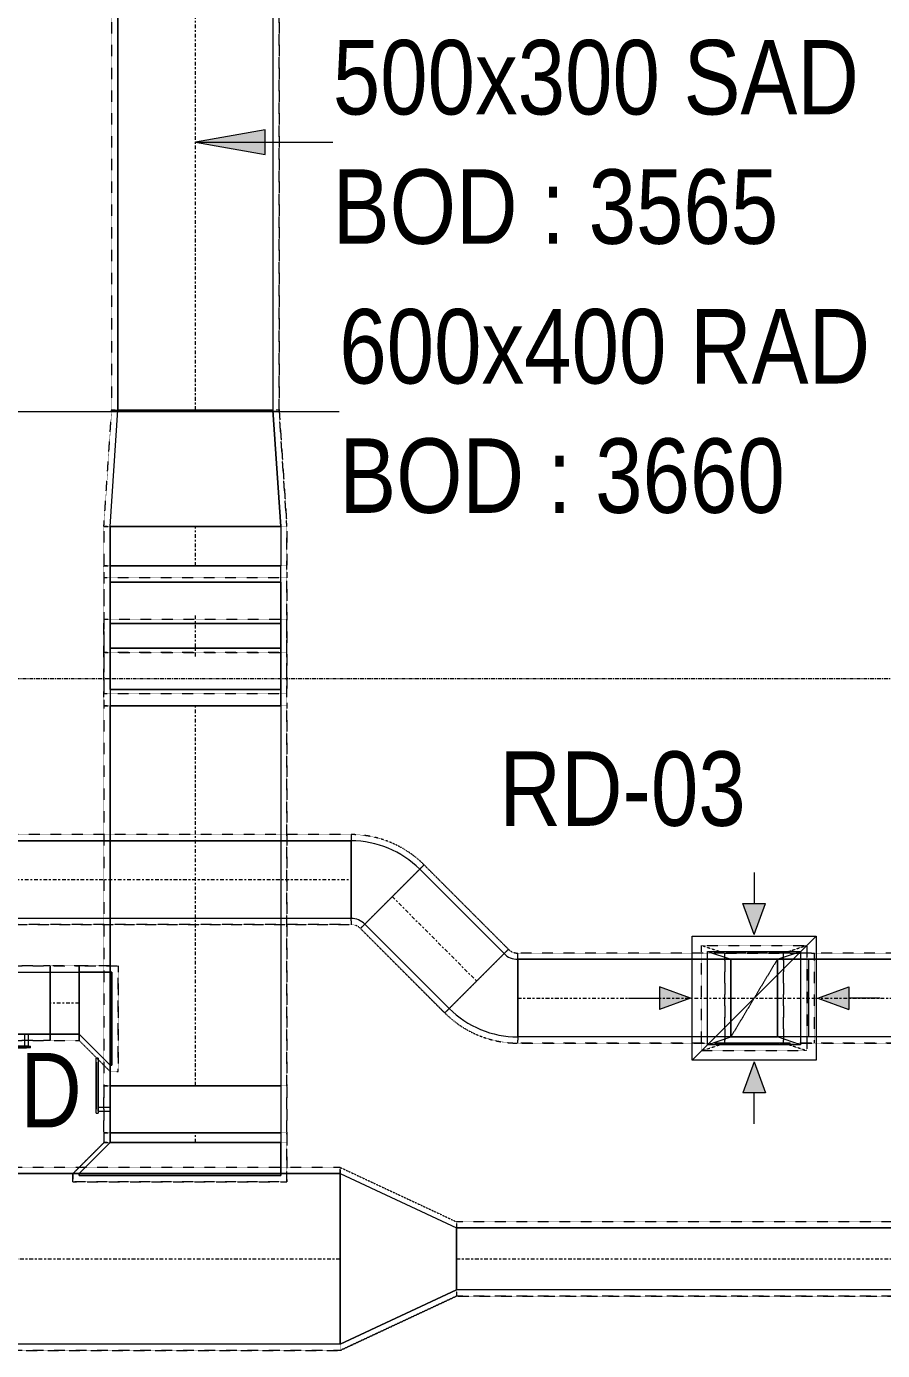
# Model space of a CAD drawing. Header units: inches. Extents: x -83664 to 20107, y -47222 to 19398.
# Drawn here: x 3527 to 6288, y -11928 to -7663 of the extents above; entities that cross this region are included whole.
import ezdxf

# ---------------------------------------------------------------- set-up
doc = ezdxf.new("R2010")
doc.units = ezdxf.units.IN
doc.header["$MEASUREMENT"] = 0
for name, pattern in [('Center', [29.999999, 12, -6, 6, -6]), ('Grid Line', [22.225, 12.7, -3.175, 3.175, -3.175]), ('Hidden 0_50', [1.0584, 0.5292, -0.5292]), ('Hidden 1_5', [2.2, 1.5, -0.7])]:
    doc.linetypes.add(name, pattern=pattern)
for name, color, linetype, lineweight in [('A-DETL-GENF', 7, 'Continuous', 9), ('G-ANNO-TEXT', 7, 'Continuous', 9), ('M-HVAC-CDFF', 7, 'Continuous', 9), ('M-HVAC-DUCT-ANNO', 7, 'Continuous', 9), ('M-HVAC-DUCT-CNTR', 7, 'Center', 9), ('M-HVAC-DUCT-IDEN', 7, 'Continuous', 18), ('S-GRID', 7, 'Continuous', 9)]:
    doc.layers.add(name, color=color, linetype=linetype, lineweight=lineweight)
doc.layers.add('M-HVAC-DUCT', color=7, linetype='Continuous', lineweight=9, true_color=0xffe97f)
doc.styles.add('Arial Narrow_21', font='ARIALN.TTF', dxfattribs={"height": 240})

# ---------------------------------------------------------------- blocks, each defined once
blk = doc.blocks.new('M_Rec Tap - Beveled - Standard-7692080-FIRST FLOOR AC CONDITIONING LAYOUT - PART A')
at = {"layer": 'M-HVAC-DUCT', "color": 30, "true_color": 0xff7f00}
for p, q in [((100, 275), (-6.096, 275)), ((-6.096, 275), (100, 275)), ((-6.096, 275), (-6.096, -375)), ((-6.096, -375), (-6.096, 275)), ((100, 275), (100, -275)), ((100, -275), (100, 275)), ((0, -375), (100, -275)), ((0, -375), (100, -275)), ((-6.096, -375), (0, -375)), ((0, -375), (-6.096, -375))]:
    blk.add_line(p, q, dxfattribs=at)
blk = doc.blocks.new('M_Rec Tap - Beveled - Standard-7691900-FIRST FLOOR AC CONDITIONING LAYOUT - PART A')
at = {"layer": 'M-HVAC-DUCT', "color": 30, "true_color": 0xff7f00}
for p, q in [((100, 100), (-6.096, 100)), ((-6.096, 100), (100, 100)), ((-6.096, 100), (-6.096, -200)), ((-6.096, -200), (-6.096, 100)), ((100, 100), (100, -100)), ((100, -100), (100, 100)), ((0, -200), (100, -100)), ((0, -200), (100, -100)), ((-6.096, -200), (0, -200)), ((0, -200), (-6.096, -200))]:
    blk.add_line(p, q, dxfattribs=at)
blk = doc.blocks.new('M_Rectangular Elbow - Radius - 0_75 W-8108483-FIRST FLOOR AC CONDITIONING LAYOUT - PART A')
at = {"layer": 'M-HVAC-DUCT', "color": 6, "true_color": 0xff00ff}
for p, q in [((-33.5, 143.3), (143.3, -33.5)), ((143.3, -33.5), (-33.5, 143.3)), ((-77.7, 125), (-77.7, -125)), ((-77.7, -125), (-77.7, 125))]:
    blk.add_line(p, q, dxfattribs=at)
for radius in [62.5, 62.5, 312.5, 312.5]:
    blk.add_arc((-77.7, 187.5), radius, 270, 315, dxfattribs=at)
blk = doc.blocks.new('GCE-AT-Return Air Rectangular Diffuser - 300X300-7590694-FIRST FLOOR AC CONDITIONING LAYOUT - PART A')
at = {"layer": 'A-DETL-GENF', "true_color": 0xff00ff}
for points in [[(0, 205), (36.4, 305), (-36.4, 305)], [(-305, -36.4), (-205, 0), (-305, 36.4)], [(305, -36.4), (305, 36.4), (205, 0)], [(36.4, -305), (0, -205), (-36.4, -305)]]:
    blk.add_hatch(color=6, dxfattribs=at).paths.add_polyline_path(points)
at = {"layer": 'A-DETL-GENF', "color": 6, "true_color": 0xff00ff}
for p, q in [((0, 405), (0, 305)), ((0, 205), (-36.4, 305)), ((-36.4, 305), (36.4, 305)), ((0, 205), (36.4, 305)), ((-200, 200), (200, 200)), ((-200, -200), (-200, 200)), ((-200, 200), (200, -200)), ((200, 200), (200, -200)), ((-205, 0), (-305, 36.4)), ((-305, -36.4), (-305, 36.4)), ((205, 0), (305, 36.4)), ((305, 36.4), (305, -36.4)), ((405, 0), (305, 0)), ((-405, 0), (-305, 0)), ((-205, 0), (-305, -36.4)), ((205, 0), (305, -36.4)), ((200, -200), (-200, -200)), ((0, -205), (-36.4, -305)), ((0, -205), (36.4, -305)), ((-36.4, -305), (36.4, -305)), ((0, -405), (0, -305))]:
    blk.add_line(p, q, dxfattribs=at)
blk = doc.blocks.new('M_Rectangular Transition - Length - Standard-8295919-FIRST FLOOR AC CONDITIONING LAYOUT - PART A')
at = {"layer": 'M-HVAC-DUCT', "color": 6, "true_color": 0xff00ff}
for p, q in [((157180.2, 87729.3), (157480.2, 87729.3)), ((157180.2, 87729.3), (157255.2, 87704.3)), ((157180.2, 87429.3), (157180.2, 87729.3)), ((157405.2, 87704.3), (157255.2, 87704.3)), ((157255.2, 87704.3), (157255.2, 87454.3)), ((157405.2, 87704.3), (157480.2, 87729.3)), ((157405.2, 87454.3), (157405.2, 87704.3)), ((157480.2, 87729.3), (157480.2, 87429.3)), ((157180.2, 87429.3), (157255.2, 87454.3)), ((157255.2, 87454.3), (157405.2, 87454.3)), ((157480.2, 87429.3), (157405.2, 87454.3)), ((157480.2, 87429.3), (157180.2, 87429.3))]:
    blk.add_line(p, q, dxfattribs=at)
blk = doc.blocks.new('M_Rectangular Tap - Beveled - Standard-8194147-FIRST FLOOR AC CONDITIONING LAYOUT - PART A')
at = {"layer": 'M-HVAC-DUCT', "color": 6, "true_color": 0xff00ff}
for p, q in [((157255.2, 87704.3), (157405.2, 87704.3)), ((157255.2, 87454.3), (157255.2, 87704.3)), ((157255.2, 87704.3), (157505.2, 87704.3)), ((157255.2, 87454.3), (157255.2, 87704.3)), ((157505.2, 87704.3), (157405.2, 87704.3)), ((157405.2, 87704.3), (157405.2, 87454.3)), ((157505.2, 87704.3), (157505.2, 87454.3)), ((157505.2, 87454.3), (157505.2, 87704.3)), ((157405.2, 87454.3), (157255.2, 87454.3)), ((157505.2, 87454.3), (157255.2, 87454.3)), ((157505.2, 87454.3), (157405.2, 87454.3))]:
    blk.add_line(p, q, dxfattribs=at)
blk = doc.blocks.new('TEMW-ME-DMP-Volume Control Damper - Standard-V25-FIRST FLOOR AC CONDITIONING LAYOUT - PART A')
at = {"layer": 'M-HVAC-DUCT', "color": 30, "true_color": 0xff7f00}
for p, q in [((-165.1, 138.1), (-165.1, 144.4)), ((-152.4, 144.4), (-165.1, 144.4)), ((-165.1, 138.1), (-152.4, 138.1)), ((0, 144.4), (-152.4, 144.4)), ((-152.4, 144.4), (0, 144.4)), ((0, 138.1), (-152.4, 138.1)), ((-152.4, 138.1), (0, 138.1)), ((-6.4, 100), (-6.4, 138.1)), ((6.3, 138.1), (-6.4, 138.1)), ((6.3, 138.1), (-6.4, 138.1)), ((12.7, 144.4), (0, 144.4)), ((0, 138.1), (12.7, 138.1)), ((6.3, 138.1), (6.3, 100)), ((12.7, 144.4), (12.7, 138.1)), ((-76.2, 100), (-76.2, -100)), ((-76.2, -100), (-76.2, 100)), ((76.2, 100), (-76.2, 100)), ((-76.2, 100), (76.2, 100)), ((-76.2, 100), (76.2, 100)), ((-6.4, 100), (6.3, 100)), ((-6.4, 100), (6.3, 100)), ((76.2, 100), (76.2, -100)), ((76.2, -100), (76.2, 100)), ((-76.2, -100), (76.2, -100)), ((-76.2, -100), (76.2, -100)), ((-76.2, -100), (76.2, -100))]:
    blk.add_line(p, q, dxfattribs=at)
blk = doc.blocks.new('TEMW-ME-DMP-Volume Control Damper - Standard-7521610-FIRST FLOOR AC CONDITIONING LAYOUT - PART A')
at = {"layer": 'M-HVAC-DUCT', "color": 30, "true_color": 0xff7f00}
for p, q in [((-165.1, 313.1), (-165.1, 319.45)), ((-152.4, 319.45), (-165.1, 319.45)), ((-165.1, 313.1), (-152.4, 313.1)), ((0, 319.45), (-152.4, 319.45)), ((-152.4, 319.45), (0, 319.45)), ((0, 313.1), (-152.4, 313.1)), ((-152.4, 313.1), (0, 313.1)), ((-6.35, 275), (-6.35, 313.1)), ((6.35, 313.1), (-6.35, 313.1)), ((6.35, 313.1), (-6.35, 313.1)), ((12.7, 319.45), (0, 319.45)), ((0, 313.1), (12.7, 313.1)), ((6.35, 313.1), (6.35, 275)), ((12.7, 319.45), (12.7, 313.1)), ((-76.2, 275), (-76.2, -275)), ((-76.2, -275), (-76.2, 275)), ((76.2, 275), (-76.2, 275)), ((-76.2, 275), (76.2, 275)), ((-76.2, 275), (76.2, 275)), ((-6.35, 275), (6.35, 275)), ((-6.35, 275), (6.35, 275)), ((76.2, 275), (76.2, -275)), ((76.2, -275), (76.2, 275)), ((-76.2, -275), (76.2, -275)), ((-76.2, -275), (76.2, -275)), ((-76.2, -275), (76.2, -275))]:
    blk.add_line(p, q, dxfattribs=at)
blk = doc.blocks.new('M_Rec Elbow - Radius - 0_75W-7691937-FIRST FLOOR AC CONDITIONING LAYOUT - PART A')
at = {"layer": 'M-HVAC-DUCT', "color": 30, "true_color": 0xff7f00}
for p, q in [((155803.5, 88786), (155253.5, 88786)), ((155253.5, 88786), (155253.5, 88573.8)), ((155253.5, 88786), (155253.5, 88520.8)), ((155803.5, 88573.8), (155803.5, 88786)), ((155803.5, 88786), (155803.5, 88520.8)), ((155253.5, 88573.8), (155803.5, 88573.8)), ((155253.5, 88573.8), (155253.5, 88520.8)), ((155803.5, 88520.8), (155803.5, 88573.8)), ((155803.5, 88520.8), (155253.5, 88520.8)), ((155253.5, 88520.8), (155803.5, 88520.8))]:
    blk.add_line(p, q, dxfattribs=at)
blk = doc.blocks.new('M_Rec Elbow - Radius - 0_75W-V202-FIRST FLOOR AC CONDITIONING LAYOUT - PART A')
at = {"layer": 'M-HVAC-DUCT', "color": 30, "true_color": 0xff7f00}
for p, q in [((155253.5, 88972.2), (155803.5, 88972.2)), ((155803.5, 88972.2), (155253.5, 88972.2)), ((155253.5, 88972.2), (155253.5, 88919.2)), ((155253.5, 88707), (155253.5, 88972.2)), ((155803.5, 88919.2), (155803.5, 88972.2)), ((155803.5, 88707), (155803.5, 88972.2)), ((155253.5, 88919.2), (155803.5, 88919.2)), ((155253.5, 88707), (155253.5, 88919.2)), ((155803.5, 88919.2), (155803.5, 88707)), ((155803.5, 88707), (155253.5, 88707))]:
    blk.add_line(p, q, dxfattribs=at)
blk = doc.blocks.new('M_Rec Transition - Length - Standard-9298736-FIRST FLOOR AC CONDITIONING LAYOUT - PART A')
at = {"layer": 'M-HVAC-DUCT', "color": 30, "true_color": 0xff7f00}
for p, q in [((0, 275), (0, -275)), ((0, 275), (375, 250)), ((0, 275), (375, 250)), ((0, -275), (0, 275)), ((375, -250), (375, 250)), ((375, 250), (375, -250)), ((0, -275), (375, -250)), ((375, -250), (0, -275))]:
    blk.add_line(p, q, dxfattribs=at)
blk = doc.blocks.new('M_Rec Transition - Length - Standard-9404402-FIRST FLOOR AC CONDITIONING LAYOUT - PART A')
at = {"layer": 'M-HVAC-DUCT', "color": 30, "true_color": 0xff7f00}
for p, q in [((0, 275), (0, -275)), ((0, 275), (375, 100)), ((0, 275), (375, 100)), ((0, -275), (0, 275)), ((375, -100), (375, 100)), ((375, 100), (375, -100)), ((0, -275), (375, -100)), ((375, -100), (0, -275))]:
    blk.add_line(p, q, dxfattribs=at)
blk = doc.blocks.new('TEMW-SMBZ-HO-BM-HVAC-00002_rvt-1-FIRST FLOOR AC CONDITIONING LAYOUT - PART A')
at = {"layer": 'M-HVAC-DUCT', "color": 30, "linetype": 'Hidden 0_50', "true_color": 0xff7f00}
for p, q in [((155258.5, 92500), (155258.5, 89474)), ((155258.5, 92500), (155258.5, 89474)), ((155798.5, 89474), (155798.5, 92500)), ((155798.5, 92500), (155798.5, 89474)), ((155233.5, 89099), (155258.5, 89474)), ((155233.5, 89099), (155258.5, 89474)), ((155798.5, 89474), (155258.5, 89474)), ((155258.5, 89474), (155798.5, 89474)), ((155798.5, 89474), (155258.5, 89474)), ((155258.5, 89474), (155798.5, 89474)), ((155823.5, 89099), (155798.5, 89474)), ((155798.5, 89474), (155823.5, 89099)), ((155823.5, 89099), (155233.5, 89099)), ((155233.5, 89099), (155823.5, 89099)), ((155233.5, 89099), (155233.5, 88972.2)), ((155233.5, 89099), (155233.5, 88972.2)), ((155233.5, 89099), (155823.5, 89099)), ((155823.5, 89099), (155233.5, 89099)), ((155823.5, 88972.2), (155823.5, 89099)), ((155823.5, 89099), (155823.5, 88972.2)), ((155823.5, 88972.2), (155233.5, 88972.2)), ((155233.5, 88972.2), (155823.5, 88972.2)), ((155233.5, 88933.3), (155233.5, 88972.2)), ((155233.5, 88972.2), (155233.5, 88692.9)), ((155233.5, 88972.2), (155823.5, 88972.2)), ((155823.5, 88972.2), (155233.5, 88972.2)), ((155823.5, 88692.9), (155823.5, 88972.2)), ((155823.5, 88972.2), (155823.5, 88933.3)), ((155823.5, 88933.3), (155233.5, 88933.3)), ((155233.5, 88933.3), (155233.5, 88692.9)), ((155233.5, 88933.3), (155233.5, 88800.1)), ((155233.5, 88933.3), (155233.5, 88692.9)), ((155823.5, 88933.3), (155233.5, 88933.3)), ((155823.5, 88692.9), (155823.5, 88933.3)), ((155823.5, 88933.3), (155823.5, 88800.1)), ((155823.5, 88692.9), (155823.5, 88933.3)), ((155233.5, 88559.7), (155233.5, 88800.1)), ((155233.5, 88800.1), (155823.5, 88800.1)), ((155233.5, 88559.7), (155233.5, 88800.1)), ((155233.5, 88800.1), (155233.5, 88520.8)), ((155233.5, 88800.1), (155823.5, 88800.1)), ((155823.5, 88800.1), (155823.5, 88559.7)), ((155823.5, 88520.8), (155823.5, 88800.1)), ((155823.5, 88800.1), (155823.5, 88559.7)), ((155233.5, 88692.9), (155823.5, 88692.9)), ((155233.5, 88692.9), (155233.5, 88559.7)), ((155823.5, 88692.9), (155233.5, 88692.9)), ((155823.5, 88559.7), (155823.5, 88692.9)), ((155823.5, 88559.7), (155233.5, 88559.7)), ((155233.5, 88520.8), (155233.5, 88559.7)), ((155823.5, 88559.7), (155233.5, 88559.7)), ((155823.5, 88559.7), (155823.5, 88520.8)), ((155823.5, 88520.8), (155233.5, 88520.8)), ((155233.5, 88520.8), (155823.5, 88520.8)), ((155233.5, 88520.8), (155233.5, 87297.2)), ((155233.5, 88520.8), (155233.5, 87297.2)), ((155233.5, 88520.8), (155823.5, 88520.8)), ((155233.5, 88520.8), (155823.5, 88520.8)), ((155823.5, 87297.2), (155823.5, 88520.8)), ((155823.5, 88520.8), (155823.5, 87297.2)), ((155059.9, 87683), (154907.5, 87683)), ((154907.5, 87683), (155059.9, 87683)), ((155059.9, 87443), (155059.9, 87683)), ((155059.9, 87683), (155059.9, 87443)), ((155059.9, 87683), (155059.9, 87443)), ((155059.9, 87443), (155059.9, 87683)), ((155153.5, 87683), (155059.9, 87683)), ((155059.9, 87683), (155153.5, 87683)), ((155153.5, 87683), (155279.6, 87683)), ((155153.5, 87443), (155153.5, 87683)), ((155153.5, 87683), (155153.5, 87443)), ((155279.6, 87683), (155153.5, 87683)), ((155153.5, 87683), (155153.5, 87443)), ((155153.5, 87443), (155153.5, 87683)), ((155279.6, 87683), (155279.6, 87343)), ((155279.6, 87343), (155279.6, 87683)), ((154907.5, 87443), (155059.9, 87443)), ((155059.9, 87443), (154907.5, 87443)), ((155059.9, 87443), (155153.5, 87443)), ((155059.9, 87443), (155153.5, 87443)), ((155253.5, 87343), (155153.5, 87443)), ((155153.5, 87443), (155253.5, 87343)), ((155279.6, 87343), (155253.5, 87343)), ((155253.5, 87343), (155279.6, 87343)), ((155823.5, 87297.2), (155233.5, 87297.2)), ((155233.5, 87297.2), (155823.5, 87297.2)), ((155823.5, 87297.2), (155233.5, 87297.2)), ((155233.5, 87297.2), (155233.5, 87144.8)), ((155233.5, 87144.8), (155233.5, 87297.2)), ((155233.5, 87297.2), (155823.5, 87297.2)), ((155823.5, 87144.8), (155823.5, 87297.2)), ((155823.5, 87297.2), (155823.5, 87144.8)), ((155133.5, 87014), (155233.5, 87114)), ((155233.5, 87114), (155133.5, 87014)), ((155233.5, 87144.8), (155823.5, 87144.8)), ((155823.5, 87144.8), (155233.5, 87144.8)), ((155823.5, 87144.8), (155233.5, 87144.8)), ((155233.5, 87144.8), (155823.5, 87144.8)), ((155233.5, 87144.8), (155233.5, 87114)), ((155233.5, 87144.8), (155233.5, 87114)), ((155233.5, 87114), (155823.5, 87114)), ((155823.5, 87114), (155233.5, 87114)), ((155823.5, 87114), (155233.5, 87114)), ((155233.5, 87114), (155823.5, 87114)), ((155823.5, 87114), (155823.5, 87144.8)), ((155823.5, 87144.8), (155823.5, 87114)), ((155823.5, 87114), (155823.5, 86987.9)), ((155823.5, 86987.9), (155823.5, 87114)), ((155995, 87034), (154122.9, 87034)), ((155995, 87034), (154122.9, 87034)), ((155995, 86444), (155995, 87034)), ((155995, 87034), (155995, 86444)), ((155995, 87034), (155995, 86444)), ((155995, 87034), (156370, 86859)), ((155995, 87034), (156370, 86859)), ((155995, 86444), (155995, 87034)), ((155133.5, 86987.9), (155133.5, 87014)), ((155133.5, 87014), (155133.5, 86987.9)), ((155823.5, 86987.9), (155133.5, 86987.9)), ((155133.5, 86987.9), (155823.5, 86987.9)), ((156370, 86619), (156370, 86859)), ((156370, 86859), (156370, 86619)), ((159579.3, 86859), (156370, 86859)), ((159579.3, 86859), (156370, 86859)), ((156370, 86619), (156370, 86859)), ((156370, 86859), (156370, 86619)), ((155995, 86444), (156370, 86619)), ((156370, 86619), (155995, 86444)), ((156370, 86619), (159579.3, 86619)), ((159579.3, 86619), (156370, 86619)), ((154122.9, 86444), (155995, 86444)), ((155995, 86444), (154122.9, 86444))]:
    blk.add_line(p, q, dxfattribs=at)
at = {"layer": 'M-HVAC-DUCT', "color": 30, "true_color": 0xff7f00}
for p, q in [((155278.5, 89474), (155278.5, 92500)), ((155278.5, 92500), (155278.5, 89474)), ((155778.5, 92500), (155778.5, 89474)), ((155778.5, 92500), (155778.5, 89474)), ((155278.5, 89474), (155778.5, 89474)), ((155778.5, 89474), (155278.5, 89474)), ((155253.5, 89099), (155803.5, 89099)), ((155803.5, 89099), (155253.5, 89099)), ((155253.5, 88972.2), (155253.5, 89099)), ((155253.5, 89099), (155253.5, 88972.2)), ((155803.5, 89099), (155803.5, 88972.2)), ((155803.5, 89099), (155803.5, 88972.2)), ((155253.5, 88972.2), (155803.5, 88972.2)), ((155803.5, 88972.2), (155253.5, 88972.2)), ((155253.5, 88919.2), (155253.5, 88707)), ((155803.5, 88919.2), (155253.5, 88919.2)), ((155253.5, 88786), (155253.5, 88919.2)), ((155803.5, 88707), (155803.5, 88919.2)), ((155803.5, 88919.2), (155803.5, 88786)), ((155253.5, 88786), (155803.5, 88786)), ((155253.5, 88573.8), (155253.5, 88786)), ((155803.5, 88786), (155803.5, 88573.8)), ((155253.5, 88707), (155803.5, 88707)), ((155253.5, 88707), (155253.5, 88573.8)), ((155803.5, 88707), (155803.5, 88573.8)), ((155803.5, 88573.8), (155253.5, 88573.8)), ((155253.5, 88520.8), (155803.5, 88520.8)), ((155803.5, 88520.8), (155253.5, 88520.8)), ((155253.5, 87297.2), (155253.5, 88520.8)), ((155253.5, 88520.8), (155253.5, 87297.2)), ((155803.5, 88520.8), (155803.5, 87297.2)), ((155803.5, 88520.8), (155803.5, 87297.2)), ((155059.9, 87463), (155059.9, 87663)), ((155059.9, 87663), (155059.9, 87463)), ((155059.9, 87663), (155153.5, 87663)), ((155059.9, 87663), (155153.5, 87663)), ((155153.5, 87463), (155153.5, 87663)), ((155153.5, 87663), (155153.5, 87463)), ((155259.6, 87663), (155253.5, 87663)), ((155253.5, 87363), (155253.5, 87663)), ((155259.6, 87663), (155253.5, 87663)), ((155253.5, 87363), (155253.5, 87663)), ((155259.6, 87363), (155259.6, 87663)), ((155259.6, 87663), (155259.6, 87363)), ((155153.5, 87463), (155059.9, 87463)), ((155059.9, 87463), (155153.5, 87463)), ((155253.5, 87363), (155259.6, 87363)), ((155253.5, 87363), (155259.6, 87363)), ((155253.5, 87297.2), (155803.5, 87297.2)), ((155803.5, 87297.2), (155253.5, 87297.2)), ((155253.5, 87144.8), (155803.5, 87144.8)), ((155803.5, 87144.8), (155253.5, 87144.8)), ((155253.5, 87114), (155253.5, 87144.8)), ((155253.5, 87144.8), (155253.5, 87114)), ((155253.5, 87114), (155803.5, 87114)), ((155803.5, 87114), (155253.5, 87114)), ((155803.5, 87144.8), (155803.5, 87114)), ((155803.5, 87144.8), (155803.5, 87114)), ((154122.9, 87014), (155995, 87014)), ((155995, 87014), (154122.9, 87014)), ((155153.5, 87007.9), (155153.5, 87014)), ((155803.5, 87014), (155153.5, 87014)), ((155153.5, 87014), (155153.5, 87007.9)), ((155803.5, 87014), (155153.5, 87014)), ((155803.5, 87007.9), (155153.5, 87007.9)), ((155803.5, 87007.9), (155153.5, 87007.9)), ((155803.5, 87014), (155803.5, 87007.9)), ((155803.5, 87007.9), (155803.5, 87014)), ((155995, 87014), (155995, 86464)), ((155995, 86464), (155995, 87014)), ((156370, 86839), (156370, 86639)), ((156370, 86639), (156370, 86839)), ((156370, 86839), (159579.3, 86839)), ((159579.3, 86839), (156370, 86839)), ((159579.3, 86639), (156370, 86639)), ((159579.3, 86639), (156370, 86639)), ((155995, 86464), (154122.9, 86464)), ((155995, 86464), (154122.9, 86464))]:
    blk.add_line(p, q, dxfattribs=at)
at = {"layer": 'M-HVAC-DUCT', "color": 6, "linetype": 'Hidden 0_50', "true_color": 0xff00ff}
for p, q in [((156030.8, 88106.1), (153868.4, 88106.1)), ((156030.8, 88106.1), (153868.4, 88106.1)), ((156030.8, 87816.1), (156030.8, 88106.1)), ((156030.8, 88106.1), (156030.8, 87816.1)), ((156030.8, 88106.1), (156030.8, 87816.1)), ((156030.8, 87816.1), (156030.8, 88106.1)), ((156060.8, 87803.6), (156265.9, 88008.7)), ((156265.9, 88008.7), (156060.8, 87803.6)), ((156060.8, 87803.6), (156265.9, 88008.7)), ((156265.9, 88008.7), (156060.8, 87803.6)), ((156537.9, 87736.7), (156265.9, 88008.7)), ((156537.9, 87736.7), (156265.9, 88008.7)), ((153868.4, 87816.1), (156030.8, 87816.1)), ((156030.8, 87816.1), (153868.4, 87816.1)), ((156060.8, 87803.6), (156332.8, 87531.6)), ((156332.8, 87531.6), (156060.8, 87803.6)), ((157160.2, 87749.3), (157500.2, 87749.3)), ((157160.2, 87749.3), (157235.2, 87724.3)), ((157160.2, 87409.3), (157160.2, 87749.3)), ((157425.2, 87724.3), (157500.2, 87749.3)), ((157500.2, 87749.3), (157500.2, 87409.3)), ((156332.8, 87531.6), (156537.9, 87736.7)), ((156537.9, 87736.7), (156332.8, 87531.6)), ((156537.9, 87736.7), (156332.8, 87531.6)), ((156332.8, 87531.6), (156537.9, 87736.7)), ((156567.9, 87434.3), (156567.9, 87724.3)), ((156567.9, 87724.3), (156567.9, 87434.3)), ((156567.9, 87434.3), (156567.9, 87724.3)), ((156567.9, 87724.3), (156567.9, 87434.3)), ((157864.9, 87724.3), (156567.9, 87724.3)), ((157864.9, 87724.3), (156567.9, 87724.3)), ((157235.2, 87434.3), (157235.2, 87724.3)), ((157235.2, 87724.3), (157425.2, 87724.3)), ((157425.2, 87724.3), (157235.2, 87724.3)), ((157235.2, 87724.3), (157235.2, 87434.3)), ((157425.2, 87724.3), (157235.2, 87724.3)), ((157235.2, 87724.3), (157235.2, 87434.3)), ((157235.2, 87724.3), (157525.2, 87724.3)), ((157425.2, 87724.3), (157235.2, 87724.3)), ((157235.2, 87724.3), (157235.2, 87434.3)), ((157235.2, 87434.3), (157235.2, 87724.3)), ((157425.2, 87724.3), (157425.2, 87434.3)), ((157425.2, 87434.3), (157425.2, 87724.3)), ((157425.2, 87434.3), (157425.2, 87724.3)), ((157525.2, 87724.3), (157425.2, 87724.3)), ((157425.2, 87434.3), (157425.2, 87724.3)), ((157525.2, 87434.3), (157525.2, 87724.3)), ((157525.2, 87434.3), (157525.2, 87724.3)), ((156567.9, 87434.3), (157864.9, 87434.3)), ((157864.9, 87434.3), (156567.9, 87434.3)), ((157160.2, 87409.3), (157235.2, 87434.3)), ((157500.2, 87409.3), (157160.2, 87409.3)), ((157425.2, 87434.3), (157235.2, 87434.3)), ((157235.2, 87434.3), (157425.2, 87434.3)), ((157235.2, 87434.3), (157425.2, 87434.3)), ((157235.2, 87434.3), (157425.2, 87434.3)), ((157525.2, 87434.3), (157235.2, 87434.3)), ((157500.2, 87409.3), (157425.2, 87434.3)), ((157425.2, 87434.3), (157525.2, 87434.3))]:
    blk.add_line(p, q, dxfattribs=at)
at = {"layer": 'M-HVAC-DUCT', "color": 6, "true_color": 0xff00ff}
for p, q in [((153868.4, 88086.1), (156030.8, 88086.1)), ((156030.8, 88086.1), (153868.4, 88086.1)), ((156030.8, 88086.1), (156030.8, 87836.1)), ((156030.8, 87836.1), (156030.8, 88086.1)), ((156251.7, 87994.6), (156075, 87817.8)), ((156075, 87817.8), (156251.7, 87994.6)), ((156251.7, 87994.6), (156523.7, 87722.6)), ((156523.7, 87722.6), (156251.7, 87994.6)), ((156030.8, 87836.1), (153868.4, 87836.1)), ((156030.8, 87836.1), (153868.4, 87836.1)), ((156347, 87545.8), (156075, 87817.8)), ((156347, 87545.8), (156075, 87817.8)), ((156523.7, 87722.6), (156347, 87545.8)), ((156347, 87545.8), (156523.7, 87722.6)), ((156567.9, 87704.3), (156567.9, 87454.3)), ((156567.9, 87454.3), (156567.9, 87704.3)), ((156567.9, 87704.3), (157864.9, 87704.3)), ((157864.9, 87704.3), (156567.9, 87704.3)), ((157255.2, 87704.3), (157505.2, 87704.3)), ((157255.2, 87704.3), (157255.2, 87454.3)), ((157255.2, 87704.3), (157505.2, 87704.3)), ((157255.2, 87454.3), (157255.2, 87704.3)), ((157505.2, 87454.3), (157505.2, 87704.3)), ((157505.2, 87704.3), (157505.2, 87454.3)), ((157864.9, 87454.3), (156567.9, 87454.3)), ((157864.9, 87454.3), (156567.9, 87454.3)), ((157505.2, 87454.3), (157255.2, 87454.3)), ((157505.2, 87454.3), (157255.2, 87454.3))]:
    blk.add_line(p, q, dxfattribs=at)
at = {"layer": 'M-HVAC-DUCT', "color": 6, "linetype": 'Hidden 0_50', "true_color": 0xff00ff}
for centre, radius, start, end in [((156030.8, 87773.6), 332.5, 45, 90), ((156030.8, 87773.6), 332.5, 45, 90), ((156030.8, 87773.6), 42.5, 45, 90), ((156030.8, 87773.6), 42.5, 45, 90), ((156567.9, 87766.8), 42.5, 225, 270), ((156567.9, 87766.8), 42.5, 225, 270), ((156567.9, 87766.8), 332.5, 225, 270), ((156567.9, 87766.8), 332.5, 225, 270)]:
    blk.add_arc(centre, radius, start, end, dxfattribs=at)
at = {"layer": 'M-HVAC-DUCT-ANNO', "color": 6, "linetype": 'Hidden 1_5', "true_color": 0xff00ff}
for p, q in [((157255.2, 87454.3), (157255.2, 87704.3)), ((157255.2, 87704.3), (157405.2, 87704.3)), ((157405.2, 87704.3), (157255.2, 87454.3)), ((157405.2, 87704.3), (157405.2, 87454.3)), ((157405.2, 87454.3), (157255.2, 87454.3))]:
    blk.add_line(p, q, dxfattribs=at)
at = {"layer": 'M-HVAC-DUCT-CNTR', "color": 30, "true_color": 0xff7f00}
for p, q in [((155528.5, 89474), (155528.5, 92500)), ((155528.5, 88972.2), (155528.5, 89099)), ((155528.5, 88679.9), (155528.5, 88813.1)), ((155528.5, 87297.2), (155528.5, 88520.8)), ((155153.5, 87563), (155059.9, 87563)), ((155528.5, 87114), (155528.5, 87144.8)), ((154122.9, 86739), (155995, 86739)), ((156370, 86739), (159579.3, 86739))]:
    blk.add_line(p, q, dxfattribs=at)
at = {"layer": 'M-HVAC-DUCT-CNTR', "color": 6, "true_color": 0xff00ff}
for p, q in [((153868.4, 87961.1), (156030.8, 87961.1)), ((156163.3, 87906.2), (156435.3, 87634.2)), ((156567.9, 87579.3), (157864.9, 87579.3))]:
    blk.add_line(p, q, dxfattribs=at)
at = {"layer": 'M-HVAC-CDFF', "color": 6, "linetype": 'Hidden 0_50', "lineweight": 9, "true_color": 0xff00ff, "rotation": 270}
blk.add_blockref('GCE-AT-Return Air Rectangular Diffuser - 300X300-7590694-FIRST FLOOR AC CONDITIONING LAYOUT - PART A', (157330.2, 87579.3), dxfattribs=at)
at = {"layer": 'M-HVAC-DUCT', "color": 6, "linetype": 'Hidden 0_50', "lineweight": 9, "true_color": 0xff00ff}
for name, p, rotation in [('M_Rec Transition - Length - Standard-9298736-FIRST FLOOR AC CONDITIONING LAYOUT - PART A', (155528.5, 89099), 90), ('M_Rectangular Elbow - Radius - 0_75 W-8108483-FIRST FLOOR AC CONDITIONING LAYOUT - PART A', (156108.4, 87961.1), 134.9999999999974), ('M_Rectangular Elbow - Radius - 0_75 W-8108483-FIRST FLOOR AC CONDITIONING LAYOUT - PART A', (156490.3, 87579.3), 314.9999999999969), ('M_Rec Transition - Length - Standard-9404402-FIRST FLOOR AC CONDITIONING LAYOUT - PART A', (155995, 86739), 0.0006155986258951683)]:
    blk.add_blockref(name, p, dxfattribs=dict(at, rotation=rotation))
for name in ['M_Rec Elbow - Radius - 0_75W-V202-FIRST FLOOR AC CONDITIONING LAYOUT - PART A', 'M_Rec Elbow - Radius - 0_75W-7691937-FIRST FLOOR AC CONDITIONING LAYOUT - PART A', 'M_Rectangular Transition - Length - Standard-8295919-FIRST FLOOR AC CONDITIONING LAYOUT - PART A', 'M_Rectangular Tap - Beveled - Standard-8194147-FIRST FLOOR AC CONDITIONING LAYOUT - PART A']:
    blk.add_blockref(name, (0, 0), dxfattribs=at)
at = {"layer": 'M-HVAC-DUCT', "color": 6, "linetype": 'Hidden 0_50', "lineweight": 9, "true_color": 0xff00ff, "extrusion": (0, 0, -1)}
for name, p, rotation in [('TEMW-ME-DMP-Volume Control Damper - Standard-V25-FIRST FLOOR AC CONDITIONING LAYOUT - PART A', (-154983.7, 87563), 180), ('TEMW-ME-DMP-Volume Control Damper - Standard-7521610-FIRST FLOOR AC CONDITIONING LAYOUT - PART A', (-155528.5, 87221), 270), ('M_Rec Tap - Beveled - Standard-7692080-FIRST FLOOR AC CONDITIONING LAYOUT - PART A', (-155528.5, 87014), 90)]:
    blk.add_blockref(name, p, dxfattribs=dict(at, rotation=rotation))
blk.add_blockref('M_Rec Tap - Beveled - Standard-7691900-FIRST FLOOR AC CONDITIONING LAYOUT - PART A', (-155253.5, 87563), dxfattribs=at)
blk = doc.blocks.new('TEMW-SMBZ-HO-BM-HVAC-00002_rvt-2-FIRST FLOOR AC CONDITIONING LAYOUT - PART A')
at = {"layer": 'M-HVAC-DUCT', "color": 30, "linetype": 'Hidden 0_50', "true_color": 0xff7f00}
for p, q in [((155258.5, 92500), (155258.5, 89474)), ((155258.5, 92500), (155258.5, 89474)), ((155798.5, 89474), (155798.5, 92500)), ((155798.5, 92500), (155798.5, 89474)), ((155233.5, 89099), (155258.5, 89474)), ((155233.5, 89099), (155258.5, 89474)), ((155798.5, 89474), (155258.5, 89474)), ((155258.5, 89474), (155798.5, 89474)), ((155798.5, 89474), (155258.5, 89474)), ((155258.5, 89474), (155798.5, 89474)), ((155823.5, 89099), (155798.5, 89474)), ((155798.5, 89474), (155823.5, 89099)), ((155823.5, 89099), (155233.5, 89099)), ((155233.5, 89099), (155823.5, 89099)), ((155233.5, 89099), (155233.5, 88972.2)), ((155233.5, 89099), (155233.5, 88972.2)), ((155233.5, 89099), (155823.5, 89099)), ((155823.5, 89099), (155233.5, 89099)), ((155823.5, 88972.2), (155823.5, 89099)), ((155823.5, 89099), (155823.5, 88972.2)), ((155823.5, 88972.2), (155233.5, 88972.2)), ((155233.5, 88972.2), (155823.5, 88972.2)), ((155233.5, 88933.3), (155233.5, 88972.2)), ((155233.5, 88972.2), (155233.5, 88692.9)), ((155233.5, 88972.2), (155823.5, 88972.2)), ((155823.5, 88972.2), (155233.5, 88972.2)), ((155823.5, 88692.9), (155823.5, 88972.2)), ((155823.5, 88972.2), (155823.5, 88933.3)), ((155823.5, 88933.3), (155233.5, 88933.3)), ((155233.5, 88933.3), (155233.5, 88692.9)), ((155233.5, 88933.3), (155233.5, 88800.1)), ((155233.5, 88933.3), (155233.5, 88692.9)), ((155823.5, 88933.3), (155233.5, 88933.3)), ((155823.5, 88692.9), (155823.5, 88933.3)), ((155823.5, 88933.3), (155823.5, 88800.1)), ((155823.5, 88692.9), (155823.5, 88933.3)), ((155233.5, 88559.7), (155233.5, 88800.1)), ((155233.5, 88800.1), (155823.5, 88800.1)), ((155233.5, 88559.7), (155233.5, 88800.1)), ((155233.5, 88800.1), (155233.5, 88520.8)), ((155233.5, 88800.1), (155823.5, 88800.1)), ((155823.5, 88800.1), (155823.5, 88559.7)), ((155823.5, 88520.8), (155823.5, 88800.1)), ((155823.5, 88800.1), (155823.5, 88559.7)), ((155233.5, 88692.9), (155823.5, 88692.9)), ((155233.5, 88692.9), (155233.5, 88559.7)), ((155823.5, 88692.9), (155233.5, 88692.9)), ((155823.5, 88559.7), (155823.5, 88692.9)), ((155823.5, 88559.7), (155233.5, 88559.7)), ((155233.5, 88520.8), (155233.5, 88559.7)), ((155823.5, 88559.7), (155233.5, 88559.7)), ((155823.5, 88559.7), (155823.5, 88520.8)), ((155823.5, 88520.8), (155233.5, 88520.8)), ((155233.5, 88520.8), (155823.5, 88520.8)), ((155233.5, 88520.8), (155233.5, 87297.2)), ((155233.5, 88520.8), (155233.5, 87297.2)), ((155233.5, 88520.8), (155823.5, 88520.8)), ((155233.5, 88520.8), (155823.5, 88520.8)), ((155823.5, 87297.2), (155823.5, 88520.8)), ((155823.5, 88520.8), (155823.5, 87297.2)), ((155059.9, 87683), (154907.5, 87683)), ((154907.5, 87683), (155059.9, 87683)), ((155059.9, 87443), (155059.9, 87683)), ((155059.9, 87683), (155059.9, 87443)), ((155059.9, 87683), (155059.9, 87443)), ((155059.9, 87443), (155059.9, 87683)), ((155153.5, 87683), (155059.9, 87683)), ((155059.9, 87683), (155153.5, 87683)), ((155153.5, 87683), (155279.6, 87683)), ((155153.5, 87443), (155153.5, 87683)), ((155153.5, 87683), (155153.5, 87443)), ((155279.6, 87683), (155153.5, 87683)), ((155153.5, 87683), (155153.5, 87443)), ((155153.5, 87443), (155153.5, 87683)), ((155279.6, 87683), (155279.6, 87343)), ((155279.6, 87343), (155279.6, 87683)), ((154907.5, 87443), (155059.9, 87443)), ((155059.9, 87443), (154907.5, 87443)), ((155059.9, 87443), (155153.5, 87443)), ((155059.9, 87443), (155153.5, 87443)), ((155253.5, 87343), (155153.5, 87443)), ((155153.5, 87443), (155253.5, 87343)), ((155279.6, 87343), (155253.5, 87343)), ((155253.5, 87343), (155279.6, 87343)), ((155823.5, 87297.2), (155233.5, 87297.2)), ((155233.5, 87297.2), (155823.5, 87297.2)), ((155823.5, 87297.2), (155233.5, 87297.2)), ((155233.5, 87297.2), (155233.5, 87144.8)), ((155233.5, 87144.8), (155233.5, 87297.2)), ((155233.5, 87297.2), (155823.5, 87297.2)), ((155823.5, 87144.8), (155823.5, 87297.2)), ((155823.5, 87297.2), (155823.5, 87144.8)), ((155133.5, 87014), (155233.5, 87114)), ((155233.5, 87114), (155133.5, 87014)), ((155233.5, 87144.8), (155823.5, 87144.8)), ((155823.5, 87144.8), (155233.5, 87144.8)), ((155823.5, 87144.8), (155233.5, 87144.8)), ((155233.5, 87144.8), (155823.5, 87144.8)), ((155233.5, 87144.8), (155233.5, 87114)), ((155233.5, 87144.8), (155233.5, 87114)), ((155233.5, 87114), (155823.5, 87114)), ((155823.5, 87114), (155233.5, 87114)), ((155823.5, 87114), (155233.5, 87114)), ((155233.5, 87114), (155823.5, 87114)), ((155823.5, 87114), (155823.5, 87144.8)), ((155823.5, 87144.8), (155823.5, 87114)), ((155823.5, 87114), (155823.5, 86987.9)), ((155823.5, 86987.9), (155823.5, 87114)), ((155995, 87034), (154122.9, 87034)), ((155995, 87034), (154122.9, 87034)), ((155995, 86444), (155995, 87034)), ((155995, 87034), (155995, 86444)), ((155995, 87034), (155995, 86444)), ((155995, 87034), (156370, 86859)), ((155995, 87034), (156370, 86859)), ((155995, 86444), (155995, 87034)), ((155133.5, 86987.9), (155133.5, 87014)), ((155133.5, 87014), (155133.5, 86987.9)), ((155823.5, 86987.9), (155133.5, 86987.9)), ((155133.5, 86987.9), (155823.5, 86987.9)), ((156370, 86619), (156370, 86859)), ((156370, 86859), (156370, 86619)), ((159579.3, 86859), (156370, 86859)), ((159579.3, 86859), (156370, 86859)), ((156370, 86619), (156370, 86859)), ((156370, 86859), (156370, 86619)), ((155995, 86444), (156370, 86619)), ((156370, 86619), (155995, 86444)), ((156370, 86619), (159579.3, 86619)), ((159579.3, 86619), (156370, 86619)), ((154122.9, 86444), (155995, 86444)), ((155995, 86444), (154122.9, 86444))]:
    blk.add_line(p, q, dxfattribs=at)
at = {"layer": 'M-HVAC-DUCT', "color": 30, "true_color": 0xff7f00}
for p, q in [((155278.5, 89474), (155278.5, 92500)), ((155278.5, 92500), (155278.5, 89474)), ((155778.5, 92500), (155778.5, 89474)), ((155778.5, 92500), (155778.5, 89474)), ((155278.5, 89474), (155778.5, 89474)), ((155778.5, 89474), (155278.5, 89474)), ((155253.5, 89099), (155803.5, 89099)), ((155803.5, 89099), (155253.5, 89099)), ((155253.5, 88972.2), (155253.5, 89099)), ((155253.5, 89099), (155253.5, 88972.2)), ((155803.5, 89099), (155803.5, 88972.2)), ((155803.5, 89099), (155803.5, 88972.2)), ((155253.5, 88972.2), (155803.5, 88972.2)), ((155803.5, 88972.2), (155253.5, 88972.2)), ((155253.5, 88919.2), (155253.5, 88707)), ((155803.5, 88919.2), (155253.5, 88919.2)), ((155253.5, 88786), (155253.5, 88919.2)), ((155803.5, 88707), (155803.5, 88919.2)), ((155803.5, 88919.2), (155803.5, 88786)), ((155253.5, 88786), (155803.5, 88786)), ((155253.5, 88573.8), (155253.5, 88786)), ((155803.5, 88786), (155803.5, 88573.8)), ((155253.5, 88707), (155803.5, 88707)), ((155253.5, 88707), (155253.5, 88573.8)), ((155803.5, 88707), (155803.5, 88573.8)), ((155803.5, 88573.8), (155253.5, 88573.8)), ((155253.5, 88520.8), (155803.5, 88520.8)), ((155803.5, 88520.8), (155253.5, 88520.8)), ((155253.5, 87297.2), (155253.5, 88520.8)), ((155253.5, 88520.8), (155253.5, 87297.2)), ((155803.5, 88520.8), (155803.5, 87297.2)), ((155803.5, 88520.8), (155803.5, 87297.2)), ((155059.9, 87463), (155059.9, 87663)), ((155059.9, 87663), (155059.9, 87463)), ((155059.9, 87663), (155153.5, 87663)), ((155059.9, 87663), (155153.5, 87663)), ((155153.5, 87463), (155153.5, 87663)), ((155153.5, 87663), (155153.5, 87463)), ((155259.6, 87663), (155253.5, 87663)), ((155253.5, 87363), (155253.5, 87663)), ((155259.6, 87663), (155253.5, 87663)), ((155253.5, 87363), (155253.5, 87663)), ((155259.6, 87363), (155259.6, 87663)), ((155259.6, 87663), (155259.6, 87363)), ((155153.5, 87463), (155059.9, 87463)), ((155059.9, 87463), (155153.5, 87463)), ((155253.5, 87363), (155259.6, 87363)), ((155253.5, 87363), (155259.6, 87363)), ((155253.5, 87297.2), (155803.5, 87297.2)), ((155803.5, 87297.2), (155253.5, 87297.2)), ((155253.5, 87144.8), (155803.5, 87144.8)), ((155803.5, 87144.8), (155253.5, 87144.8)), ((155253.5, 87114), (155253.5, 87144.8)), ((155253.5, 87144.8), (155253.5, 87114)), ((155253.5, 87114), (155803.5, 87114)), ((155803.5, 87114), (155253.5, 87114)), ((155803.5, 87144.8), (155803.5, 87114)), ((155803.5, 87144.8), (155803.5, 87114)), ((154122.9, 87014), (155995, 87014)), ((155995, 87014), (154122.9, 87014)), ((155153.5, 87007.9), (155153.5, 87014)), ((155803.5, 87014), (155153.5, 87014)), ((155153.5, 87014), (155153.5, 87007.9)), ((155803.5, 87014), (155153.5, 87014)), ((155803.5, 87007.9), (155153.5, 87007.9)), ((155803.5, 87007.9), (155153.5, 87007.9)), ((155803.5, 87014), (155803.5, 87007.9)), ((155803.5, 87007.9), (155803.5, 87014)), ((155995, 87014), (155995, 86464)), ((155995, 86464), (155995, 87014)), ((156370, 86839), (156370, 86639)), ((156370, 86639), (156370, 86839)), ((156370, 86839), (159579.3, 86839)), ((159579.3, 86839), (156370, 86839)), ((159579.3, 86639), (156370, 86639)), ((159579.3, 86639), (156370, 86639)), ((155995, 86464), (154122.9, 86464)), ((155995, 86464), (154122.9, 86464))]:
    blk.add_line(p, q, dxfattribs=at)
at = {"layer": 'M-HVAC-DUCT', "color": 6, "linetype": 'Hidden 0_50', "true_color": 0xff00ff}
for p, q in [((156030.8, 88106.1), (153868.4, 88106.1)), ((156030.8, 88106.1), (153868.4, 88106.1)), ((156030.8, 87816.1), (156030.8, 88106.1)), ((156030.8, 88106.1), (156030.8, 87816.1)), ((156030.8, 88106.1), (156030.8, 87816.1)), ((156030.8, 87816.1), (156030.8, 88106.1)), ((156060.8, 87803.6), (156265.9, 88008.7)), ((156265.9, 88008.7), (156060.8, 87803.6)), ((156060.8, 87803.6), (156265.9, 88008.7)), ((156265.9, 88008.7), (156060.8, 87803.6)), ((156537.9, 87736.7), (156265.9, 88008.7)), ((156537.9, 87736.7), (156265.9, 88008.7)), ((153868.4, 87816.1), (156030.8, 87816.1)), ((156030.8, 87816.1), (153868.4, 87816.1)), ((156060.8, 87803.6), (156332.8, 87531.6)), ((156332.8, 87531.6), (156060.8, 87803.6)), ((157160.2, 87749.3), (157500.2, 87749.3)), ((157160.2, 87749.3), (157235.2, 87724.3)), ((157160.2, 87409.3), (157160.2, 87749.3)), ((157425.2, 87724.3), (157500.2, 87749.3)), ((157500.2, 87749.3), (157500.2, 87409.3)), ((156332.8, 87531.6), (156537.9, 87736.7)), ((156537.9, 87736.7), (156332.8, 87531.6)), ((156537.9, 87736.7), (156332.8, 87531.6)), ((156332.8, 87531.6), (156537.9, 87736.7)), ((156567.9, 87434.3), (156567.9, 87724.3)), ((156567.9, 87724.3), (156567.9, 87434.3)), ((156567.9, 87434.3), (156567.9, 87724.3)), ((156567.9, 87724.3), (156567.9, 87434.3)), ((157864.9, 87724.3), (156567.9, 87724.3)), ((157864.9, 87724.3), (156567.9, 87724.3)), ((157235.2, 87434.3), (157235.2, 87724.3)), ((157235.2, 87724.3), (157425.2, 87724.3)), ((157425.2, 87724.3), (157235.2, 87724.3)), ((157235.2, 87724.3), (157235.2, 87434.3)), ((157425.2, 87724.3), (157235.2, 87724.3)), ((157235.2, 87724.3), (157235.2, 87434.3)), ((157235.2, 87724.3), (157525.2, 87724.3)), ((157425.2, 87724.3), (157235.2, 87724.3)), ((157235.2, 87724.3), (157235.2, 87434.3)), ((157235.2, 87434.3), (157235.2, 87724.3)), ((157425.2, 87724.3), (157425.2, 87434.3)), ((157425.2, 87434.3), (157425.2, 87724.3)), ((157425.2, 87434.3), (157425.2, 87724.3)), ((157525.2, 87724.3), (157425.2, 87724.3)), ((157425.2, 87434.3), (157425.2, 87724.3)), ((157525.2, 87434.3), (157525.2, 87724.3)), ((157525.2, 87434.3), (157525.2, 87724.3)), ((156567.9, 87434.3), (157864.9, 87434.3)), ((157864.9, 87434.3), (156567.9, 87434.3)), ((157160.2, 87409.3), (157235.2, 87434.3)), ((157500.2, 87409.3), (157160.2, 87409.3)), ((157425.2, 87434.3), (157235.2, 87434.3)), ((157235.2, 87434.3), (157425.2, 87434.3)), ((157235.2, 87434.3), (157425.2, 87434.3)), ((157235.2, 87434.3), (157425.2, 87434.3)), ((157525.2, 87434.3), (157235.2, 87434.3)), ((157500.2, 87409.3), (157425.2, 87434.3)), ((157425.2, 87434.3), (157525.2, 87434.3))]:
    blk.add_line(p, q, dxfattribs=at)
at = {"layer": 'M-HVAC-DUCT', "color": 6, "true_color": 0xff00ff}
for p, q in [((153868.4, 88086.1), (156030.8, 88086.1)), ((156030.8, 88086.1), (153868.4, 88086.1)), ((156030.8, 88086.1), (156030.8, 87836.1)), ((156030.8, 87836.1), (156030.8, 88086.1)), ((156251.7, 87994.6), (156075, 87817.8)), ((156075, 87817.8), (156251.7, 87994.6)), ((156251.7, 87994.6), (156523.7, 87722.6)), ((156523.7, 87722.6), (156251.7, 87994.6)), ((156030.8, 87836.1), (153868.4, 87836.1)), ((156030.8, 87836.1), (153868.4, 87836.1)), ((156347, 87545.8), (156075, 87817.8)), ((156347, 87545.8), (156075, 87817.8)), ((156523.7, 87722.6), (156347, 87545.8)), ((156347, 87545.8), (156523.7, 87722.6)), ((156567.9, 87704.3), (156567.9, 87454.3)), ((156567.9, 87454.3), (156567.9, 87704.3)), ((156567.9, 87704.3), (157864.9, 87704.3)), ((157864.9, 87704.3), (156567.9, 87704.3)), ((157255.2, 87704.3), (157505.2, 87704.3)), ((157255.2, 87704.3), (157255.2, 87454.3)), ((157255.2, 87704.3), (157505.2, 87704.3)), ((157255.2, 87454.3), (157255.2, 87704.3)), ((157505.2, 87454.3), (157505.2, 87704.3)), ((157505.2, 87704.3), (157505.2, 87454.3)), ((157864.9, 87454.3), (156567.9, 87454.3)), ((157864.9, 87454.3), (156567.9, 87454.3)), ((157505.2, 87454.3), (157255.2, 87454.3)), ((157505.2, 87454.3), (157255.2, 87454.3))]:
    blk.add_line(p, q, dxfattribs=at)
at = {"layer": 'M-HVAC-DUCT', "color": 6, "linetype": 'Hidden 0_50', "true_color": 0xff00ff}
for centre, radius, start, end in [((156030.8, 87773.6), 332.5, 45, 90), ((156030.8, 87773.6), 332.5, 45, 90), ((156030.8, 87773.6), 42.5, 45, 90), ((156030.8, 87773.6), 42.5, 45, 90), ((156567.9, 87766.8), 42.5, 225, 270), ((156567.9, 87766.8), 42.5, 225, 270), ((156567.9, 87766.8), 332.5, 225, 270), ((156567.9, 87766.8), 332.5, 225, 270)]:
    blk.add_arc(centre, radius, start, end, dxfattribs=at)
at = {"layer": 'M-HVAC-DUCT-ANNO', "color": 6, "linetype": 'Hidden 1_5', "true_color": 0xff00ff}
for p, q in [((157255.2, 87454.3), (157255.2, 87704.3)), ((157255.2, 87704.3), (157405.2, 87704.3)), ((157405.2, 87704.3), (157255.2, 87454.3)), ((157405.2, 87704.3), (157405.2, 87454.3)), ((157405.2, 87454.3), (157255.2, 87454.3))]:
    blk.add_line(p, q, dxfattribs=at)
at = {"layer": 'M-HVAC-DUCT-CNTR', "color": 30, "true_color": 0xff7f00}
for p, q in [((155528.5, 89474), (155528.5, 92500)), ((155528.5, 88972.2), (155528.5, 89099)), ((155528.5, 88679.9), (155528.5, 88813.1)), ((155528.5, 87297.2), (155528.5, 88520.8)), ((155153.5, 87563), (155059.9, 87563)), ((155528.5, 87114), (155528.5, 87144.8)), ((154122.9, 86739), (155995, 86739)), ((156370, 86739), (159579.3, 86739))]:
    blk.add_line(p, q, dxfattribs=at)
at = {"layer": 'M-HVAC-DUCT-CNTR', "color": 6, "true_color": 0xff00ff}
for p, q in [((153868.4, 87961.1), (156030.8, 87961.1)), ((156163.3, 87906.2), (156435.3, 87634.2)), ((156567.9, 87579.3), (157864.9, 87579.3))]:
    blk.add_line(p, q, dxfattribs=at)
at = {"layer": 'M-HVAC-CDFF', "color": 6, "linetype": 'Hidden 0_50', "lineweight": 9, "true_color": 0xff00ff, "rotation": 270}
blk.add_blockref('GCE-AT-Return Air Rectangular Diffuser - 300X300-7590694-FIRST FLOOR AC CONDITIONING LAYOUT - PART A', (157330.2, 87579.3), dxfattribs=at)
at = {"layer": 'M-HVAC-DUCT', "color": 6, "linetype": 'Hidden 0_50', "lineweight": 9, "true_color": 0xff00ff}
for name, p, rotation in [('M_Rec Transition - Length - Standard-9298736-FIRST FLOOR AC CONDITIONING LAYOUT - PART A', (155528.5, 89099), 90), ('M_Rectangular Elbow - Radius - 0_75 W-8108483-FIRST FLOOR AC CONDITIONING LAYOUT - PART A', (156108.4, 87961.1), 134.9999999999974), ('M_Rectangular Elbow - Radius - 0_75 W-8108483-FIRST FLOOR AC CONDITIONING LAYOUT - PART A', (156490.3, 87579.3), 314.9999999999969), ('M_Rec Transition - Length - Standard-9404402-FIRST FLOOR AC CONDITIONING LAYOUT - PART A', (155995, 86739), 0.0006155986258951683)]:
    blk.add_blockref(name, p, dxfattribs=dict(at, rotation=rotation))
for name in ['M_Rec Elbow - Radius - 0_75W-V202-FIRST FLOOR AC CONDITIONING LAYOUT - PART A', 'M_Rec Elbow - Radius - 0_75W-7691937-FIRST FLOOR AC CONDITIONING LAYOUT - PART A', 'M_Rectangular Transition - Length - Standard-8295919-FIRST FLOOR AC CONDITIONING LAYOUT - PART A', 'M_Rectangular Tap - Beveled - Standard-8194147-FIRST FLOOR AC CONDITIONING LAYOUT - PART A']:
    blk.add_blockref(name, (0, 0), dxfattribs=at)
at = {"layer": 'M-HVAC-DUCT', "color": 6, "linetype": 'Hidden 0_50', "lineweight": 9, "true_color": 0xff00ff, "extrusion": (0, 0, -1)}
for name, p, rotation in [('TEMW-ME-DMP-Volume Control Damper - Standard-V25-FIRST FLOOR AC CONDITIONING LAYOUT - PART A', (-154983.7, 87563), 180), ('TEMW-ME-DMP-Volume Control Damper - Standard-7521610-FIRST FLOOR AC CONDITIONING LAYOUT - PART A', (-155528.5, 87221), 270), ('M_Rec Tap - Beveled - Standard-7692080-FIRST FLOOR AC CONDITIONING LAYOUT - PART A', (-155528.5, 87014), 90)]:
    blk.add_blockref(name, p, dxfattribs=dict(at, rotation=rotation))
blk.add_blockref('M_Rec Tap - Beveled - Standard-7691900-FIRST FLOOR AC CONDITIONING LAYOUT - PART A', (-155253.5, 87563), dxfattribs=at)

msp = doc.modelspace()

# ---------------------------------------------------------------- hatches: boundary and pattern name
at = {"layer": 'M-HVAC-DUCT-IDEN', "lineweight": 9}
msp.add_hatch(color=256, dxfattribs=at).paths.add_polyline_path([(4071.9, -8035.6), (4296.9, -8075.3), (4296.9, -7996)])

# ---------------------------------------------------------------- linework, layer by layer
for p, q in [((4296.9, -7996), (4071.9, -8035.6)), ((4296.9, -8075.3), (4296.9, -7996)), ((4071.9, -8035.6), (4296.9, -8075.3)), ((4071.9, -8035.6), (4514.8, -8035.6)), ((3276.3, -8902.5), (4535.8, -8902.5))]:
    msp.add_line(p, q, dxfattribs=at)
at = {"layer": 'S-GRID', "color": 254, "linetype": 'Grid Line', "true_color": 0xdcdcdc}
msp.add_line((20106.7, -9764.5), (-81517, -9764.5), dxfattribs=at)

# ---------------------------------------------------------------- block references
at = {"lineweight": 5}
for name in ['TEMW-SMBZ-HO-BM-HVAC-00002_rvt-1-FIRST FLOOR AC CONDITIONING LAYOUT - PART A', 'TEMW-SMBZ-HO-BM-HVAC-00002_rvt-2-FIRST FLOOR AC CONDITIONING LAYOUT - PART A']:
    msp.add_blockref(name, (-151456.7, -98372.2), dxfattribs=at)

# ---------------------------------------------------------------- texts
at = {"layer": 'G-ANNO-TEXT', "char_height": 240, "attachment_point": 1, "style": 'Arial Narrow_21'}
for s, insert, width in [('RD-03', (5052.3, -9997.9), 1010.126), ('VCD', (3125.1, -10969.4), 733.544)]:
    msp.add_mtext(s, dxfattribs=dict(at, insert=insert, width=width))
at = {"layer": 'M-HVAC-DUCT-IDEN', "lineweight": 9, "char_height": 240, "attachment_point": 1, "style": 'Arial Narrow_21'}
for s, insert, width in [('500x300 SAD', (4514.8, -7706.1), 2128.48), ('BOD : 3565', (4514.8, -8122.8), 1803.797), ('600x400 RAD', (4535.8, -8572.9), 2152.531), ('BOD : 3660', (4535.8, -8989.6), 1803.797)]:
    msp.add_mtext(s, dxfattribs=dict(at, insert=insert, width=width))

doc.saveas('drawing.dxf')
